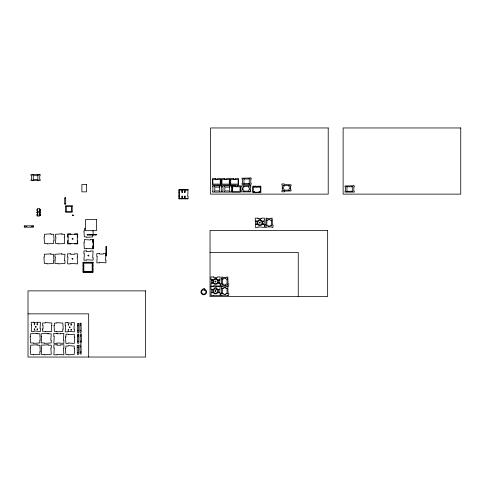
<?xml version="1.0" encoding="UTF-8"?>
<svg xmlns="http://www.w3.org/2000/svg" width="485" height="485" viewBox="0 0 485 485"><rect width="100%" height="100%" fill="white"/><g stroke="black" fill="none" stroke-linecap="round" stroke-linejoin="round"><path stroke-width="0.73" d="M73.12 215.37C72.544 213.885 72.253 216.595 73.18 215.437M37.684 216.055L37.684 208.708L39.521 208.708L39.521 216.055L37.684 216.055L38.018 214.722M73.108 215.443C72.605 216.474 72.01 214.485 73.096 215.219M39.388 211.569L40.158 210.496L40.158 209.12L39.521 209.12M178.898 190.078L187.671 190.078L187.671 189.659M181.936 191.181L182.354 191.181M184.633 191.181L185.052 191.181M181.936 192.181L182.354 192.181M184.633 192.181L185.052 192.181M178.898 192.418L179.317 192.418M178.898 196.092L179.317 196.092M181.936 196.322L182.354 196.322M184.633 196.322L185.052 196.322M181.936 197.328L182.354 197.328M184.633 197.328L185.052 197.328M178.898 198.432L187.671 198.432L187.671 198.85M37.684 209.12L37.042 209.12L37.042 210.496L37.46 210.496L40.158 214.267L40.158 215.637L39.521 215.637L39.115 214.194M37.042 209.308L37.46 209.308M39.74 209.308L40.158 209.308M37.042 210.308L37.46 210.308M39.74 210.308L40.158 210.308M37.46 214.267L37.042 214.267L37.042 215.637L37.684 215.637M37.042 214.455L37.46 214.455M39.74 214.455L40.158 214.455L39.74 215.455L40.158 215.455M37.042 215.455L37.46 215.455M24.668 225.992L24.25 225.992L24.25 226.998L24.668 226.998M33.022 225.992L33.441 225.992L33.441 226.998L33.022 226.998M85.512 228.568L84.341 228.568L84.341 230.908L83.923 230.908L84.341 236.922L86.676 236.922L86.676 237.341L92.69 236.922L92.69 234.582M92.69 230.908L93.114 230.908L93.114 234.582M68.106 237.032L67.688 237.032L67.688 233.861L70.865 233.861L70.865 234.279M77.297 237.032L77.715 237.032L77.715 233.861L74.538 233.861L74.538 234.279M93.114 239.99L93.532 239.99M68.106 240.712L67.688 240.712L67.688 243.888L70.865 243.888L70.865 243.47M77.297 240.712L77.715 240.712L77.715 243.888L74.538 243.888L74.538 243.47M93.532 242.324L92.69 242.324L92.69 239.572L90.355 239.572L90.355 239.99L84.341 239.572L84.341 242.324L83.923 242.324L84.341 248.763L86.676 248.763L86.676 248.338L92.69 248.763L92.69 246.004L93.532 246.004M105.936 247.089L106.354 247.089M93.114 248.338L93.532 248.338M105.936 249.429L106.354 249.429M210.029 252.424L298.251 252.424L298.251 296.535M105.936 253.103L106.354 253.103M105.936 255.443L106.354 255.443M83.002 262.694L93.029 262.694M83.002 265.453L83.42 265.453M92.605 265.453L93.029 265.453M83.002 269.126L83.42 269.126M92.605 269.126L93.029 269.126M83.002 271.885L93.029 271.885M28.015 313.85L88.67 313.85L88.67 357.039M39.74 214.267L40.158 215.637M185.331 189.659L185.331 190.078M185.331 198.432L185.331 198.85M181.657 189.659L181.657 190.078M181.657 198.432L181.657 198.85M179.317 189.659L179.317 198.85M95.866 234.582L95.866 235.001M93.532 234.582L93.532 235.001M92.605 262.276L92.605 272.303M89.852 234.582L89.852 235.001M89.852 262.276L89.852 262.694M89.852 271.885L89.852 272.303M87.518 234.582L87.518 235.001M86.172 262.276L86.172 262.694M86.172 271.885L86.172 272.303M83.42 262.276L83.42 272.303M40.637 212.054L40.637 212.709M39.891 211.975L39.891 212.782M39.74 209.12L39.74 215.637M37.46 209.12L37.46 215.637M37.315 211.975L37.315 212.782M36.569 212.054L36.569 212.709M25.929 226.483L26.432 226.507L25.929 226.483M42.607 328.994L42.589 331.334L45.347 331.352L45.347 331.77L51.78 331.388L51.398 325.374L51.816 325.374L51.834 323.04L45.402 322.58L45.402 322.998L42.644 322.98L42.625 325.32L43.05 325.32L43.026 329L42.607 328.994M54.047 325.387L54.429 331.407L56.769 331.419L56.769 331.837L62.783 331.455L62.795 329.121L63.214 329.121L62.832 323.107L56.824 322.646L56.818 323.071L54.484 323.052L54.465 325.393L54.047 325.387M65.457 348.369L65.839 354.383L68.173 354.396L68.173 354.82L74.187 354.432L74.641 348.424L74.223 348.418L74.241 346.084L68.227 345.629L68.227 346.047L65.887 346.035L65.875 348.369L65.457 348.369M65.523 336.948L65.905 343.38L68.239 343.398L68.246 342.98L74.254 343.435L74.714 337.002L74.296 337.002L74.308 334.244L68.294 334.626L68.294 334.207L65.96 334.195L65.942 336.948L65.523 336.948M77.582 347.199L78.085 347.23L77.582 347.199M77.824 325.368L78.327 325.399L77.824 325.368M77.843 335.978L78.346 336.008L77.843 335.978M80.274 325.138L80.777 325.192L80.28 325.089M80.274 346.781L80.777 346.836L80.274 346.757M80.486 335.887L80.995 335.941L80.498 335.838M65.069 198.438L65.572 198.468L65.069 198.438M227.089 278.905L227.592 278.954L227.089 278.875M227.089 288.399L227.592 288.423L227.089 288.399M248.617 191.399L249.12 191.423L248.617 191.399M271.406 220.111L271.915 220.141L271.406 220.111M288.878 190.429L289.387 190.472L288.884 190.411M32.647 174.994L33.15 175.043L32.653 174.958M37.975 180.135L38.485 180.19L37.982 180.099M221.942 284.234L222.445 284.283L221.942 284.216M221.942 293.728L222.445 293.777L221.948 293.692M243.282 186.252L243.791 186.301L243.288 186.234M266.265 225.44L266.768 225.47L266.265 225.422M283.549 185.282L284.052 185.331L283.549 185.264M37.975 174.988L38.485 175.043L37.982 174.952M66.027 206.404L66.536 206.44L66.027 206.404M66.027 211.551L66.536 211.587L66.027 211.551M71.362 206.404L71.865 206.44L71.362 206.404M71.362 211.551L71.865 211.587L71.362 211.551M72.138 238.832C73.114 240.821 73.629 237.044 72.138 238.832M71.998 258.82C73.199 260.742 73.259 256.953 71.998 258.778M87.955 255.522C89.052 257.505 89.282 253.679 87.955 255.522M214.176 186.44L214.685 186.476L214.182 186.422M214.176 191.587L214.679 191.642L214.182 191.551M219.505 186.44L220.014 186.495L219.511 186.422M219.505 191.587L220.014 191.642L219.511 191.551M224.246 186.44L224.749 186.495L224.246 186.422M224.246 191.587L224.749 191.642L224.252 191.551M221.942 278.905L222.445 278.96L221.942 278.887M221.942 288.393L222.445 288.429L221.942 288.393M229.575 186.44L230.078 186.495L229.581 186.422M229.575 191.587L230.078 191.642L229.581 191.569M227.089 284.234L227.592 284.271L227.089 284.234M227.089 293.722L227.592 293.777L227.089 293.704M243.688 178.668L244.191 178.704L243.688 178.668M243.282 191.393L243.791 191.429L243.282 191.393M243.688 183.815L244.191 183.851L243.688 183.815M248.617 186.246L249.12 186.282L248.617 186.246M249.017 178.668L249.52 178.704L249.017 178.668M249.017 183.815L249.52 183.851L249.017 183.815M253.988 186.743L254.492 186.798L253.988 186.725M253.988 192.072L254.492 192.108L253.988 192.072M259.135 186.743L259.639 186.798L259.135 186.725M259.135 192.072L259.639 192.108L259.135 192.072M266.265 220.105L266.768 220.141L266.265 220.105M271.406 225.44L271.915 225.47L271.406 225.44M283.549 190.423L284.052 190.478L283.555 190.405M288.878 185.276L289.387 185.312L288.884 185.258M346.72 186.44L347.224 186.495L346.72 186.422M346.72 191.587L347.224 191.642L346.72 191.551M352.049 186.44L352.553 186.476L352.049 186.422M352.049 191.587L352.553 191.642L352.055 191.551M32.647 180.129L33.15 180.196L32.653 180.105M35.296 326.811C36.314 328.818 36.708 325.041 35.296 326.811M69.234 327.199C70.228 329.218 70.677 325.417 69.234 327.199M214.976 281.482C215.892 283.483 216.534 279.778 214.982 281.427M214.976 290.97C215.97 292.982 216.431 289.199 214.976 290.97M259.299 222.682C260.318 224.694 260.724 220.905 259.299 222.682M65.069 203.567L65.566 203.658L65.081 203.518M31.258 226.459L31.761 226.531L31.258 226.459M77.824 330.679L78.327 330.746L77.824 330.679M77.843 341.288L78.346 341.361L77.843 341.288M77.582 352.51L78.085 352.583L77.582 352.51M80.274 330.443L80.777 330.515L80.274 330.443M80.492 341.191L80.989 341.294L80.504 341.143M80.274 352.086L80.771 352.189L80.28 352.061M40.158 210.496L39.521 214.267L40.158 214.267L39.521 210.496L40.158 210.496M259.135 191.727L258.766 192.206L254.861 192.206L254.498 191.727L253.14 191.727L253.14 187.131L260.487 187.131L260.487 191.727L259.135 191.727M244.307 179.007L243.943 179.371L243.943 183.148L244.307 183.512L248.902 183.512L249.272 183.148L249.272 179.371L248.902 179.007L244.307 179.007M243.906 186.586L243.537 187.919L242.785 187.919L242.785 189.756L243.537 189.756L243.906 191.096L248.502 191.096L248.866 189.756L249.623 189.756L249.623 187.919L248.866 187.919L248.502 186.586L243.906 186.586M284.174 185.616L283.804 186.949L283.046 186.949L283.046 188.786L283.804 188.786L284.174 190.126L288.769 190.126L289.133 188.786L289.891 188.786L289.891 186.949L289.133 186.949L288.769 185.616L284.174 185.616M284.501 191.126L284.131 191.908L281.876 191.72L281.876 190.72L282.294 190.72L282.294 185.021L281.876 185.021L281.876 184.015L284.131 183.833L284.501 184.609L291.061 184.797L291.061 185.797L290.642 185.797L290.642 189.938L291.061 189.938L291.061 190.944L284.501 191.126M267.199 220.123L266.835 220.493L266.835 225.088L268.169 225.458L268.169 226.21L270.006 226.21L270.006 225.458L271.345 225.088L271.345 220.493L270.006 220.123L270.006 219.372L268.169 219.372L268.169 220.123L267.199 220.123M265.829 224.761L265.052 225.131L265.234 227.386L266.241 227.386L266.241 226.968L271.94 226.968L271.94 227.386L272.94 227.386L273.122 225.131L272.346 224.761L272.164 218.195L271.157 218.195L271.157 218.614L267.017 218.614L267.017 218.195L266.016 218.195L265.829 224.761M222.882 278.923L222.512 279.287L222.512 283.883L223.846 284.252L223.846 285.004L225.689 285.004L225.689 284.252L227.022 283.883L227.022 279.287L225.689 278.923L225.689 278.166L223.846 278.166L223.846 278.923L222.882 278.923M221.512 283.555L220.73 283.925L220.917 286.18L221.918 286.18L221.918 285.762L227.617 285.762L227.617 286.18L228.617 286.18L228.805 283.925L228.029 283.555L227.841 276.99L226.841 276.99L226.841 277.408L222.694 277.408L222.694 276.99L221.694 276.99L221.512 283.555M222.882 288.411L222.512 288.781L222.512 293.376L223.846 293.74L223.846 294.498L225.689 294.498L225.689 293.74L227.022 293.376L227.022 288.781L225.689 288.411L225.689 287.66L223.846 287.66L223.846 288.411L222.882 288.411M221.512 293.049L220.73 293.413L220.917 295.674L221.918 295.674L221.918 295.256L227.617 295.256L227.617 295.674L228.617 295.674L228.805 293.413L228.029 293.049L227.841 286.483L226.841 286.483L226.841 286.902L222.694 286.902L222.694 286.483L221.694 286.483L221.512 293.049M347.339 186.773L346.969 187.143L346.969 190.92L347.339 191.284L351.934 191.284L352.298 190.92L352.298 187.143L351.934 186.773L347.339 186.773M328.212 127.961L210.581 127.961L210.581 194.127L328.212 194.127L328.212 127.961M460.75 127.961L343.119 127.961L343.119 194.127L460.75 194.127L460.75 127.961M39.74 174.321L30.973 174.503L30.973 175.509L31.392 175.509L31.392 179.65L30.973 179.65L30.973 180.656L40.158 180.656L40.158 179.65L39.74 179.65L39.74 175.509L40.158 175.509L40.158 174.503L39.74 174.321M37.866 175.691L33.271 175.691L33.271 179.468L37.866 179.468L37.866 175.691M250.781 178.001L242.009 178.183L242.009 179.189L242.427 179.189L242.427 183.33L242.009 183.33L242.009 184.336L251.2 184.336L251.2 183.33L250.781 183.33L250.781 179.189L251.2 179.189L251.2 178.183L250.781 178.001M215.643 178.547L212.515 178.547L212.515 185.064L220.602 185.064L220.602 178.547L217.48 178.547L217.48 179.141L215.643 179.141L215.643 178.547M224.688 178.547L221.56 178.547L221.56 185.064L229.647 185.064L229.647 178.547L226.525 178.547L226.525 179.141L224.688 179.141L224.688 178.547M233.515 178.547L230.393 178.547L230.393 181.348L230.757 181.348L230.757 179.505L238.111 179.505L238.111 184.1L230.757 184.1L230.757 182.263L230.393 182.263L230.393 185.064L238.481 185.064L238.481 178.547L235.352 178.547L235.352 179.141L233.515 179.141L233.515 178.547M220.238 179.505L212.885 179.505L212.885 184.1L220.238 184.1L220.238 179.505M229.278 179.505L221.93 179.505L221.93 184.1L229.278 184.1L229.278 179.505M86.494 184.506L81.898 184.506L81.898 191.854L86.494 191.854L86.494 184.506M250.381 185.579L241.609 185.767L241.609 186.767L242.027 186.767L242.027 190.914L241.609 190.914L241.609 191.914L250.8 191.914L250.8 190.914L250.381 190.914L250.381 186.767L250.8 186.767L250.8 185.767L250.381 185.579M221.269 185.773L212.503 185.955L212.503 186.961L212.921 186.961L212.921 191.102L212.503 191.102L212.503 192.102L221.687 192.102L221.687 191.102L221.269 191.102L221.269 186.961L221.687 186.961L221.687 185.955L221.269 185.773M231.339 185.773L222.566 185.955L222.566 186.961L222.991 186.961L222.991 191.102L222.566 191.102L222.566 192.102L231.757 192.102L231.757 191.102L231.339 191.102L231.339 186.961L231.757 186.961L231.757 185.955L231.339 185.773M235.431 185.773L232.309 185.773L232.309 188.574L232.679 188.574L232.679 186.731L240.026 186.731L240.026 191.326L232.679 191.326L232.679 189.489L232.309 189.489L232.309 192.29L240.396 192.29L240.396 185.773L237.268 185.773L237.268 186.367L235.431 186.367L235.431 185.773M353.814 185.773L345.041 185.955L345.041 186.961L345.459 186.961L345.459 191.102L345.041 191.102L345.041 192.102L354.232 192.102L354.232 191.102L353.814 191.102L353.814 186.961L354.232 186.961L354.232 185.955L353.814 185.773M255.898 186.167L252.77 186.167L252.77 192.684L260.857 192.684L260.857 186.167L257.735 186.167L257.735 186.761L255.898 186.761L255.898 186.167M219.39 187.143L214.8 187.143L214.8 190.92L219.39 190.92L219.39 187.143M229.46 187.143L224.864 187.143L224.864 190.92L229.46 190.92L229.46 187.143M188.089 189.659L178.898 189.659L178.898 198.85L188.089 198.85L188.089 196.092L187.671 196.092L188.089 189.659M182.354 190.993L181.936 190.993L181.936 192.363L182.354 192.363L182.354 190.993M185.052 190.993L184.633 190.993L184.633 192.363L185.052 192.363L185.052 190.993M182.354 196.14L181.936 196.14L181.936 197.51L182.354 197.51L182.354 196.14M185.052 196.14L184.633 196.14L184.633 197.51L185.052 197.51L185.052 196.14M65.687 197.765L64.729 197.765L64.729 204.282L65.687 204.282L65.687 197.765M72.204 205.737L65.687 205.737L65.687 212.254L72.204 212.254L72.204 205.737M71.61 206.422L66.281 206.422L66.281 211.569L71.61 211.569L71.61 206.422M258.026 218.141L255.268 218.141L255.268 220.899L255.686 220.899L255.268 227.332L258.026 227.332L258.026 226.913L264.458 227.332L264.458 224.573L264.04 224.573L264.458 218.141L261.7 218.141L261.7 218.559L258.026 218.559L258.026 218.141M260.506 219.517L259.22 219.517L259.22 219.96A2.849 2.849 0 0 0 257.511 224.343A2.849 2.849 0 0 0 262.215 224.343A2.849 2.849 0 0 0 260.506 219.96L260.506 219.517M96.436 219.644L85.408 219.644L85.408 230.672L96.436 230.672L96.436 219.644M260.506 220.857L259.22 220.675A2.158 2.158 0 0 0 258.111 223.997A2.158 2.158 0 0 0 261.615 223.997A2.158 2.158 0 0 0 260.506 220.675L260.506 220.857M257.014 221.033L256.007 221.033L256.007 221.451L257.014 221.451L257.014 221.033M263.713 221.033L262.712 221.033L262.712 221.451L263.713 221.451L263.713 221.033M257.014 224.021L256.007 224.021L256.007 224.44L257.014 224.44L257.014 224.021M263.713 224.021L262.712 224.021L262.712 224.44L263.713 224.44L263.713 224.021M33.022 225.81L24.668 225.81L24.668 227.18L33.022 227.18L33.022 225.81M327.654 230.369L210.029 230.369L210.029 296.535L327.654 296.535L327.654 230.369M50.925 233.861L44.487 234.279L44.487 237.032L44.068 237.032L44.487 243.47L47.245 243.47L47.245 243.888L53.677 243.47L53.677 240.712L54.096 240.712L53.677 234.279L50.925 234.279L50.925 233.861M61.922 233.861L55.49 234.279L55.49 237.032L55.908 237.032L55.49 243.47L58.248 243.47L58.248 243.888L64.681 243.47L64.262 237.032L64.681 237.032L64.681 234.279L61.922 234.279L61.922 233.861M77.297 234.279L68.106 234.279L68.106 243.47L77.297 243.47L77.297 234.279M96.285 234.582L87.1 234.582L87.1 235.001L96.285 235.001L96.285 234.582M93.532 239.572L93.114 239.572L93.114 248.763L93.532 248.763L93.532 239.572M106.354 246.671L105.936 246.671L105.936 255.862L106.354 255.862L106.354 246.671M86.676 250.969L83.923 250.969L83.923 253.728L84.341 253.728L83.923 260.16L86.676 260.16L86.676 259.742L93.114 260.16L93.114 257.402L92.69 257.402L93.114 250.969L90.355 250.969L90.355 251.388L86.676 251.388L86.676 250.969M99.546 253.643L96.788 253.643L96.788 256.401L97.206 256.401L96.788 262.834L99.546 262.834L99.546 262.415L105.979 262.834L105.979 260.075L105.56 260.075L105.979 253.643L103.22 253.643L103.22 254.061L99.546 254.061L99.546 253.643M50.779 253.843L44.347 254.261L44.347 257.02L43.929 257.02L44.347 263.452L47.106 263.452L47.106 263.87L53.538 263.452L53.538 260.694L53.956 260.694L53.538 254.261L50.779 254.261L50.779 253.843M61.783 253.843L54.932 254.261L54.932 257.02L55.351 257.02L54.932 263.452L58.109 263.452L58.109 263.87L64.96 263.452L64.96 260.694L64.541 260.694L64.96 254.261L61.783 254.261L61.783 253.843M70.719 253.843L67.548 253.843L67.548 257.02L67.967 257.02L67.548 263.87L70.719 263.87L70.719 263.452L77.576 263.87L77.157 257.02L77.576 257.02L77.576 253.843L74.399 253.843L74.399 254.261L70.719 254.261L70.719 253.843M93.029 262.276L83.002 262.276L83.002 272.303L93.029 272.303L93.029 262.276M92.186 263.112L83.838 263.112L83.838 271.467L92.186 271.467L92.186 263.112M213.703 276.935L210.945 276.935L210.945 279.693L211.363 279.693L210.945 286.126L213.703 286.126L213.703 285.707L220.135 286.126L220.135 283.367L219.717 283.367L220.135 276.935L217.377 276.935L217.377 277.353L213.703 277.353L213.703 276.935M216.183 278.317L214.897 278.317L214.897 278.754A2.849 2.849 0 0 0 213.188 283.137A2.849 2.849 0 0 0 217.892 283.137A2.849 2.849 0 0 0 216.183 278.754L216.183 278.317M216.183 279.651L214.897 279.469A2.158 2.158 0 0 0 213.788 282.791A2.158 2.158 0 0 0 217.292 282.791A2.158 2.158 0 0 0 216.183 279.469L216.183 279.651M212.691 279.827L211.69 279.827L211.69 280.245L212.691 280.245L212.691 279.827M219.396 279.827L218.389 279.827L218.389 280.245L219.396 280.245L219.396 279.827M212.691 282.816L211.69 282.816L211.69 283.24L212.691 283.24L212.691 282.816M219.396 282.816L218.389 282.816L218.389 283.24L219.396 283.24L219.396 282.816M213.703 286.429L210.945 286.429L210.945 289.187L211.363 289.187L210.945 295.62L213.703 295.62L213.703 295.201L220.135 295.62L220.135 292.861L219.717 292.861L220.135 286.429L213.703 286.847L213.703 286.429M216.183 287.805L214.897 287.805L214.897 288.248A2.849 2.849 0 0 0 213.188 292.631A2.849 2.849 0 0 0 217.892 292.631A2.849 2.849 0 0 0 216.183 288.248L216.183 287.805M204.415 288.733L203.13 288.733L203.13 289.175A2.849 2.849 0 0 0 201.421 293.558A2.849 2.849 0 0 0 206.125 293.558A2.849 2.849 0 0 0 204.415 289.175L204.415 288.733M216.183 289.145L214.897 288.963A2.158 2.158 0 0 0 213.788 292.285A2.158 2.158 0 0 0 217.292 292.285A2.158 2.158 0 0 0 216.183 288.963L216.183 289.145M212.691 289.315L211.69 289.315L211.69 289.739L212.691 289.739L212.691 289.315M219.396 289.315L218.389 289.315L218.389 289.739L219.396 289.739L219.396 289.315M204.415 290.072L203.13 289.891A2.158 2.158 0 0 0 202.021 293.213A2.158 2.158 0 0 0 205.525 293.213A2.158 2.158 0 0 0 204.415 289.891L204.415 290.072M145.645 290.873L28.015 290.873L28.015 357.039L145.645 357.039L145.645 290.873M212.691 292.31L211.69 292.31L211.69 292.728L212.691 292.728L212.691 292.31M219.396 292.31L218.389 292.31L218.389 292.728L219.396 292.728L219.396 292.31M34.023 322.264L31.264 322.264L31.264 325.023L31.683 325.023L31.264 331.455L34.023 331.455L34.023 331.037L40.455 331.455L40.455 328.697L40.037 328.697L40.455 322.264L37.697 322.264L37.697 322.683L34.023 322.683L34.023 322.264M67.955 322.658L65.202 322.658L65.202 325.411L65.62 325.411L65.202 331.843L67.955 331.843L67.955 331.425L74.387 331.843L74.387 329.091L73.969 329.091L74.387 322.658L71.634 322.658L71.634 323.077L67.955 323.077L67.955 322.658M81.025 323.222L80.025 323.222L79.843 323.64L80.025 332.413L81.025 332.413L81.213 331.995L81.025 323.222M78.576 323.453L77.576 323.453L77.388 323.871L77.576 332.643L78.576 332.643L78.758 332.225L78.576 323.453M34.72 323.786L34.302 323.786L34.302 324.792L34.72 324.792L34.72 323.786M37.418 323.786L36.999 323.786L36.999 324.792L37.418 324.792L37.418 323.786M68.652 324.174L68.233 324.174L68.233 325.18L68.652 325.18L68.652 324.174M71.356 324.174L70.931 324.174L70.931 325.18L71.356 325.18L71.356 324.174M34.72 328.933L34.302 328.933L34.302 329.933L34.72 329.933L34.72 328.933M37.418 328.933L36.999 328.933L36.999 329.933L37.418 329.933L37.418 328.933M68.652 329.321L68.233 329.321L68.233 330.327L68.652 330.327L68.652 329.321M71.356 329.321L70.931 329.321L70.931 330.327L71.356 330.327L71.356 329.321M37.048 333.334L30.616 333.759L30.616 336.511L30.197 336.511L30.616 342.943L33.374 342.943L33.374 343.368L39.806 342.943L39.806 340.191L40.225 340.191L39.806 333.759L37.048 333.759L37.048 333.334M48.051 333.334L41.201 333.759L41.201 336.511L41.619 336.511L41.201 342.943L44.371 342.943L44.371 343.368L51.228 342.943L51.228 340.191L50.81 340.191L51.228 333.759L48.051 333.759L48.051 333.334M56.987 333.334L53.811 333.334L53.811 336.511L54.235 336.511L53.811 343.368L56.987 343.368L56.987 342.943L63.844 343.368L63.844 340.191L63.42 340.191L63.844 333.334L60.667 333.334L60.667 333.759L56.987 333.759L56.987 333.334M81.244 333.971L80.243 333.971L80.055 334.389L80.243 343.162L81.244 343.162L81.425 342.743L81.244 333.971M78.594 334.062L77.594 334.062L77.406 334.48L77.594 343.253L78.594 343.253L78.776 342.834L78.594 334.062M37.09 344.774L30.658 345.193L30.658 347.951L30.24 347.951L30.658 354.383L33.41 354.383L33.41 354.802L39.843 354.383L39.843 351.625L40.267 351.625L39.843 345.193L37.09 345.193L37.09 344.774M48.088 344.774L41.237 345.193L41.237 347.951L41.655 347.951L41.237 354.383L44.414 354.383L44.414 354.802L51.264 354.383L50.846 347.951L51.264 347.951L51.264 345.193L48.088 345.193L48.088 344.774M57.03 344.774L53.853 344.774L53.853 347.951L54.271 347.951L53.853 354.802L57.03 354.802L57.03 354.383L63.881 354.802L63.462 347.951L63.881 347.951L63.881 344.774L60.704 344.774L60.704 345.193L57.03 345.193L57.03 344.774M81.025 344.865L80.025 344.865L79.843 345.284L80.025 354.056L81.025 354.056L81.213 353.638L81.025 344.865M78.334 345.284L77.333 345.284L77.145 345.702L77.333 354.474L78.334 354.474L78.515 354.056L78.334 345.284"/></g></svg>
